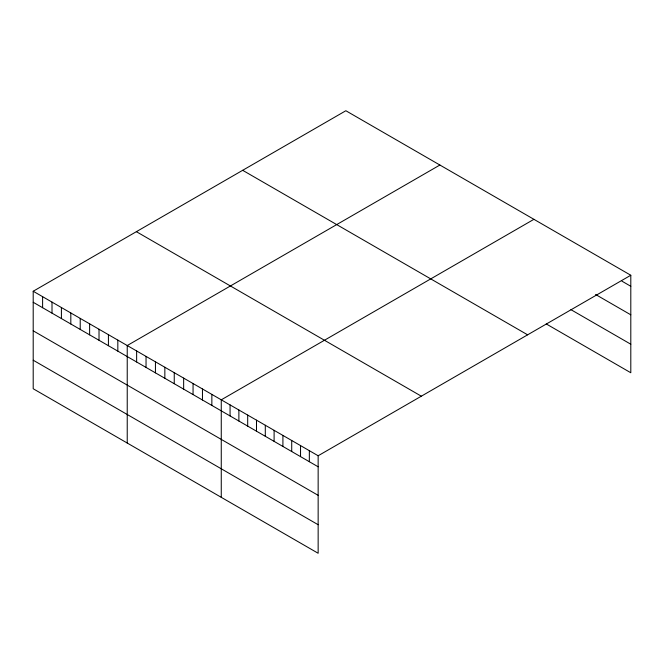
<?xml version="1.0" encoding="UTF-8"?>
<svg xmlns="http://www.w3.org/2000/svg" width="664" height="664" viewBox="0 0 664 664"><rect width="100%" height="100%" fill="white"/><g stroke="black" fill="none" stroke-linecap="round" stroke-linejoin="round"><path stroke-width="1" d="M630.8 275.253L318.147 455.761L318.147 553.261L33.2 388.747L33.2 291.247L345.853 110.739L630.8 275.253L630.8 372.753L546.248 323.932M439.883 165.029L127.231 345.537L127.231 443.037M533.922 219.319L221.261 399.828L221.261 497.328M621.994 281.196L630.8 286.284M595.566 294.476L630.8 314.819M570.907 309.64L630.8 344.218M242.675 170.308L527.623 334.822M136.377 231.678L421.325 396.192M33.2 291.247L318.147 455.761M33.2 302.278L318.147 466.792M33.2 330.813L318.147 495.327M33.2 360.212L318.147 524.726M309.341 450.673L309.341 461.704M300.535 445.594L300.535 456.616M291.72 440.506L291.72 451.537M282.914 435.418L282.914 446.449M274.107 430.338L274.107 441.369M265.301 425.25L265.301 436.281M256.495 420.163L256.495 431.193M247.689 415.083L247.689 426.114M238.882 409.995L238.882 421.026M230.068 404.916L230.068 415.938M211.857 394.399L211.857 405.43M202.462 388.971L202.462 400.002M193.058 383.543L193.058 394.565M183.654 378.115L183.654 389.137M174.25 372.678L174.25 383.709M164.846 367.25L164.846 378.281M155.442 361.822L155.442 372.853M146.038 356.394L146.038 367.424M136.635 350.966L136.635 361.996M117.827 340.109L117.827 351.14M108.423 334.681L108.423 345.712M99.019 329.253L99.019 340.283M89.623 323.824L89.623 334.855M80.219 318.396L80.219 329.419M70.816 312.968L70.816 323.99M61.412 307.532L61.412 318.562M52.008 302.103L52.008 313.134M42.604 296.675L42.604 307.706"/></g></svg>
